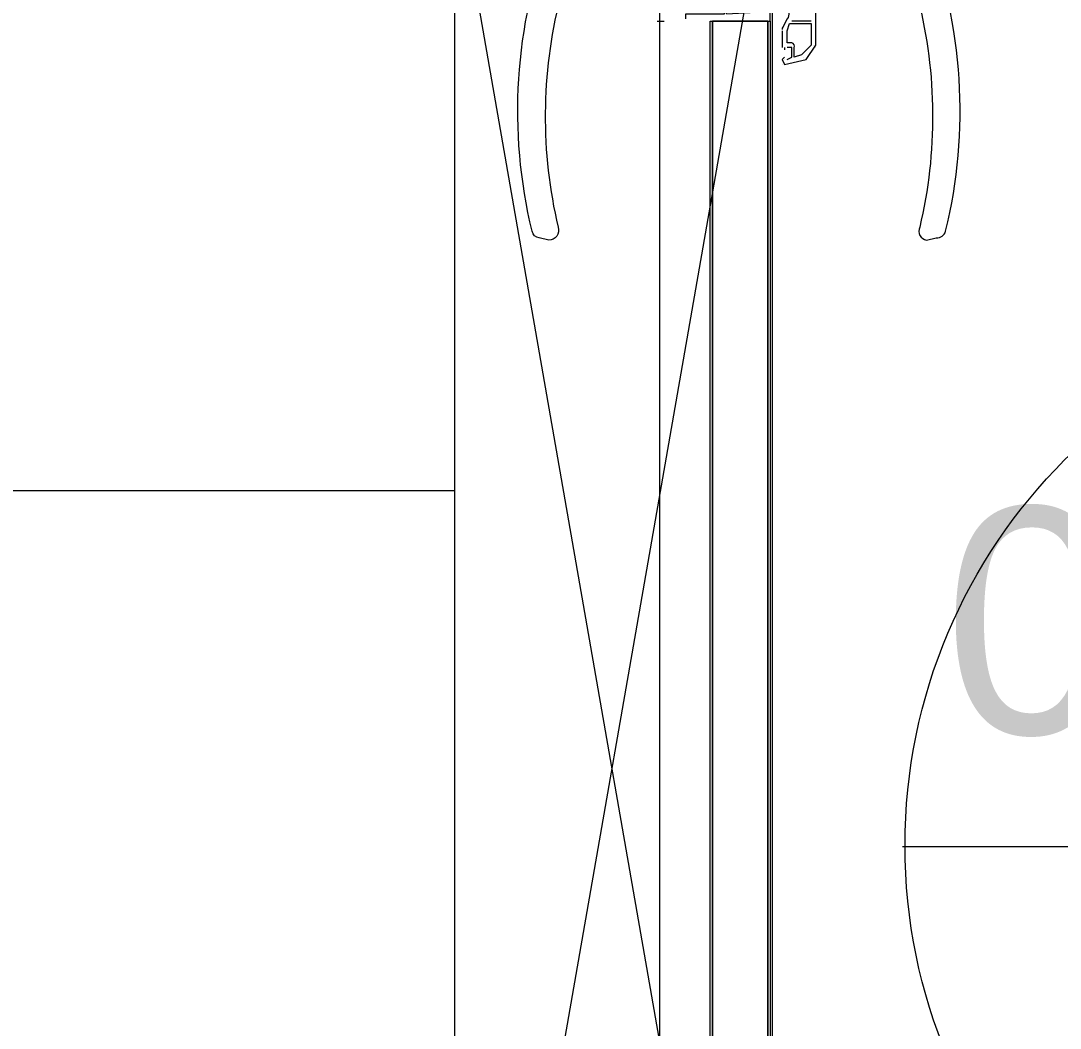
# Model space of a CAD drawing. Header units: millimetres. Extents: x 906 to 41302, y 848 to 28850.
# Drawn here: x 18083.3 to 18540.4, y 18062.1 to 18505.1 of the extents above; entities that cross this region are included whole.
import ezdxf

# ---------------------------------------------------------------- set-up
doc = ezdxf.new("R2010")
doc.units = ezdxf.units.MM
for name, color, linetype in [('PDF_A-WIN-IDEN', 7, 'Continuous'), ('PDF_X-단위세대$및$주동평면도$A-DOOR', 7, 'Continuous'), ('PDF_X-단위세대$및$주동평면도$A-FLOR-GRID', 7, 'Continuous'), ('PDF_X-단위세대$및$주동평면도$A-ST-AXIS-CEN', 7, 'Continuous'), ('PDF_문자', 7, 'Continuous')]:
    doc.layers.add(name, color=color, linetype=linetype)
doc.styles.add('PDF Arial', font='arial.ttf')

msp = doc.modelspace()

# ---------------------------------------------------------------- linework, layer by layer
at = {"layer": 'PDF_A-WIN-IDEN', "lineweight": 13}
msp.add_lwpolyline([(18471.1, 18141.96), (18951.59, 18141.96)], dxfattribs=at)
msp.add_circle((18711.88, 18142.49), 239.71, dxfattribs=at)
at = {"layer": 'PDF_X-단위세대$및$주동평면도$A-DOOR', "lineweight": 5}
for points in [[(18419.24, 18489.09), (18418.19, 18488.04), (18419.24, 18485.92), (18428.77, 18488.04), (18433, 18494.39), (18433, 18582.23), (18428.77, 18586.46), (18419.24, 18589.64, -0.400381), (19245.56, 17764.92)], [(18412.89, 18504.97), (18412.89, 18513.44), (18375.85, 18513.44, -0.414215), (18373.74, 18515.55), (18373.74, 18550.48)], [(18330.78, 18521.86, 0.373567), (18320.35, 18514.63, 0.120468), (18319.65, 18414.31, -0.496768), (18315.53, 18408.66), (18311.29, 18409.72, -0.337816), (18308.22, 18412.56, -0.152184), (18316.64, 18545.3, -0.281934), (18318.01, 18546.24)], [(18467.49, 18521.86, -0.373567), (18477.93, 18514.63, -0.120468), (18478.62, 18414.31, 0.496768), (18481.69, 18408.66), (18485.92, 18409.72, 0.337816), (18490.05, 18412.56, 0.152184), (18481.64, 18545.3, 0.281934), (18480.26, 18546.24)], [(18375.85, 18506.03), (18375.85, 18508.14), (18392.79, 18508.14), (18392.79, 18509.2), (18393.84, 18508.14), (18411.68, 18509.22, 0.174775), (18415.08, 18510.27, -0.51519), (18421.11, 18508.74, -0.217668), (18420.3, 18506.03), (18418.19, 18501.79)]]:
    msp.add_lwpolyline(points, format="xyb", dxfattribs=at)
for points in [[(18274.25, 17781.07), (18274.25, 18571.65), (18413.95, 17771.54), (18413.95, 18581.17)], [(18386.44, 17847.74), (18386.44, 18504.97), (18387.49, 18504.97), (18387.49, 17847.74)], [(18387.49, 18504.97), (18387.49, 17847.74), (18411.84, 17847.74), (18411.84, 18504.97)], [(18387.49, 17847.74), (18387.49, 18504.97), (18411.84, 18504.97), (18411.84, 17847.74)], [(18411.84, 17847.74), (18411.84, 18504.97), (18412.89, 18504.97), (18412.89, 17847.74)]]:
    msp.add_lwpolyline(points, close=True, dxfattribs=at)
for points in [[(18363.15, 18504.97), (18366.33, 18504.97)], [(18363.15, 18504.97), (18363.15, 18504.97)], [(18366.33, 18504.97), (18366.33, 18504.97)], [(18421.36, 18503.91), (18421.36, 18503.91)], [(18430.89, 18504.97), (18422.42, 18504.97)], [(18422.42, 18504.97), (18422.42, 18504.97)], [(18430.89, 18504.97), (18430.89, 18504.97)], [(18430.89, 18503.91), (18430.89, 18503.91)], [(18418.19, 18501.79), (18418.19, 18501.79)], [(18418.19, 18500.74), (18418.19, 18493.33)], [(18418.19, 18500.74), (18418.19, 18500.74)], [(18420.3, 18500.74), (18420.3, 18500.74)], [(18420.3, 18495.44), (18420.3, 18495.44)], [(18422.42, 18495.44), (18422.42, 18495.44)], [(18430.89, 18494.39), (18430.89, 18494.39)], [(18431.94, 18494.39), (18431.94, 18494.39)], [(18433, 18494.39), (18433, 18494.39)], [(18418.19, 18493.33), (18418.19, 18493.33)], [(18419.24, 18493.33), (18419.24, 18492.27)], [(18419.24, 18493.33), (18419.24, 18493.33)], [(18419.24, 18492.27), (18419.24, 18492.27)], [(18420.3, 18488.04), (18422.42, 18489.09), (18422.42, 18493.33), (18420.3, 18493.33)], [(18420.3, 18493.33), (18420.3, 18493.33)], [(18422.42, 18493.33), (18422.42, 18493.33)], [(18423.48, 18493.33), (18423.48, 18493.33)], [(18426.65, 18490.15), (18426.65, 18490.15)], [(18433, 18493.33), (18433, 18493.33)], [(18418.19, 18488.04), (18418.19, 18488.04)], [(18418.19, 18485.92), (18418.19, 18485.92)], [(18419.24, 18489.09), (18419.24, 18489.09)], [(18419.24, 18488.04), (18419.24, 18488.04)], [(18419.24, 18485.92), (18419.24, 18485.92)], [(18420.3, 18488.04), (18420.3, 18488.04)], [(18422.42, 18489.09), (18422.42, 18489.09)], [(18423.48, 18489.09), (18423.48, 18489.09)], [(18427.71, 18489.09), (18427.71, 18489.09)], [(18428.77, 18488.04), (18428.77, 18488.04)]]:
    msp.add_lwpolyline(points, dxfattribs=at)
msp.add_lwpolyline([(18422.42, 18495.44), (18420.3, 18495.44), (18420.3, 18500.74), (18421.36, 18503.91), (18430.89, 18503.91), (18430.89, 18494.39), (18426.65, 18490.15), (18423.48, 18489.09), (18423.48, 18493.33, 0.414065)], format="xyb", close=True, dxfattribs=at)
msp.add_arc((18422.95, 18501.27), 4.76, 169.392, 180.0008, dxfattribs=at)
at = {"layer": 'PDF_X-단위세대$및$주동평면도$A-FLOR-GRID', "lineweight": 5}
msp.add_lwpolyline([(16314.22, 18298.59), (18274.25, 18298.59)], dxfattribs=at)
at = {"layer": 'PDF_X-단위세대$및$주동평면도$A-ST-AXIS-CEN', "lineweight": 5}
msp.add_lwpolyline([(18364.21, 20051.2), (18364.21, 17051.88)], dxfattribs=at)

# ---------------------------------------------------------------- texts
at = {"layer": 'PDF_문자', "insert": (18489.09, 18190.19), "char_height": 99.589, "attachment_point": 7, "style": 'PDF Arial'}
msp.add_mtext('0.9X2.2', dxfattribs=at)

doc.saveas('drawing.dxf')
